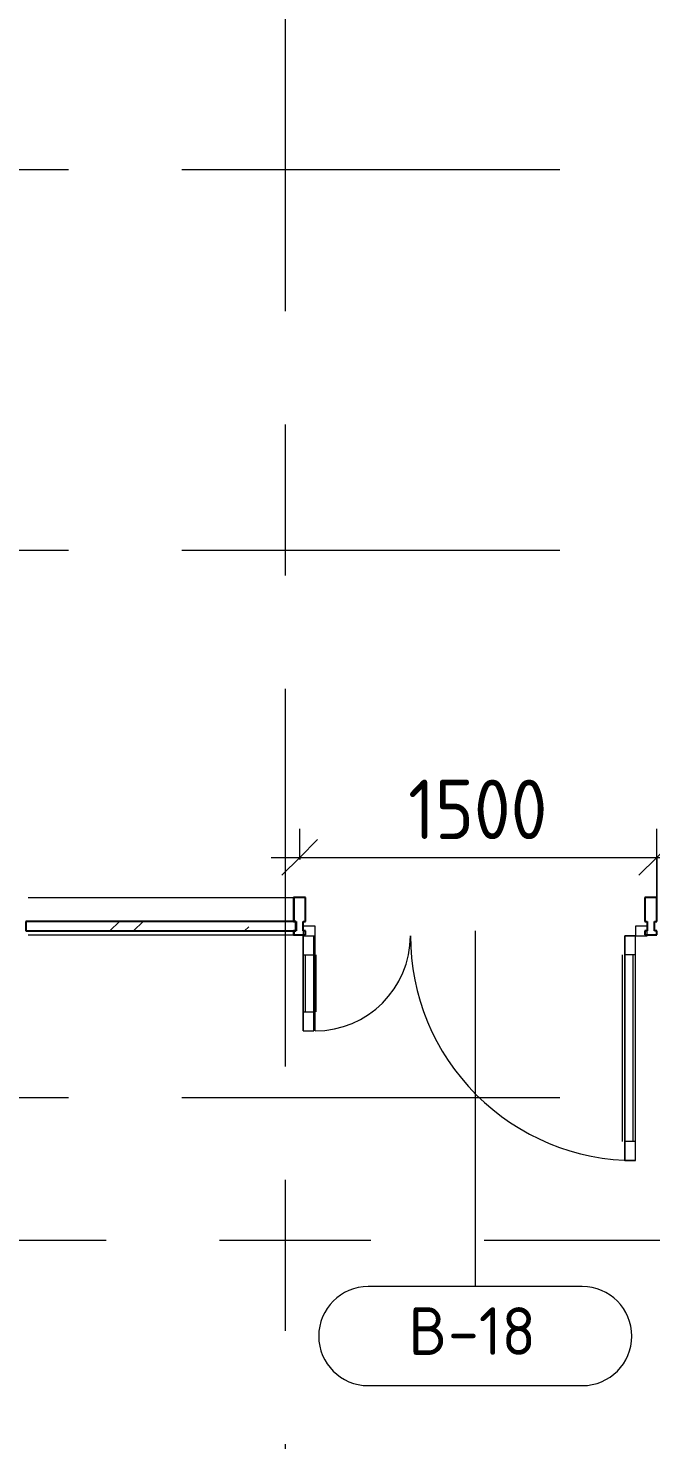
# Model space of a CAD drawing. Header units: millimetres. Extents: x 35363 to 232034, y -8553 to 29000.
# Drawn here: x 70880 to 73495, y 9662 to 15594 of the extents above; entities that cross this region are included whole.
import ezdxf

# ---------------------------------------------------------------- set-up
doc = ezdxf.new("R2010")
doc.units = ezdxf.units.MM
doc.linetypes.add('Осевая', pattern=[3175, 635, -476.25, 1587.5, -476.25])
for name, color, linetype, lineweight in [('A-ANNO-DIMS', 7, 'Continuous', 9), ('A-ANNO-DIMS-100', 7, 'Continuous', 9), ('A-DETL-GENF', 7, 'Continuous', 9), ('A-DOOR-IDEN', 7, 'Continuous', 9), ('A-GLAZ-CURT', 7, 'Continuous', 9), ('A-GLAZ-CURT-1', 7, 'Continuous', 25), ('A-GLAZ-CWMG', 7, 'Continuous', 9), ('A-GLAZ-CWMG-1', 7, 'Continuous', 25), ('Оси-2', 7, 'Осевая', 9)]:
    doc.layers.add(name, color=color, linetype=linetype, lineweight=lineweight)
doc.layers.add('A-DOOR-1', color=1, linetype='Continuous', lineweight=9, true_color=0xff0000)
doc.layers.add('A-DOOR-2', color=1, linetype='Continuous', lineweight=13, true_color=0xff0000)
doc.styles.add('GOST Common', font='GOST_Common.ttf', dxfattribs={"height": 200})
doc.styles.add('ISOCPEUR', font='isocpeur.ttf', dxfattribs={"width": 0.9, "height": 250})
doc.dimstyles.new('ISO-2_5_0_9К_БОЛЬШОЙ', dxfattribs={"dimscale": 304.8, "dimtxt": 248.995294, "dimasz": 0.492126, "dimexe": 0.393701, "dimexo": 0.984252, "dimgap": 0, "dimtad": 1, "dimdec": 0, "dimrnd": 10, "dimzin": 0, "dimdsep": 46, "dimtxsty": 'ISOCPEUR', "dimblk1": 'OBLIQUE', "dimblk2": 'OBLIQUE', "dimsah": 1, "dimcen": 0.09, "dimdle": 0.393701, "dimazin": 0, "dimtfac": 1, "dimtdec": 4, "dimtix": 1, "dimtmove": 0, "dimatfit": 3, "dimfxl": 1, "dimtvp": 1, "dimtolj": 1, "dimtzin": 0, "dimarcsym": 2})

# ---------------------------------------------------------------- blocks, each defined once
blk = doc.blocks.new('Дверь_Витражная_остекление_ - В-18-32468702-План заполнения и маркировки дверных проемов 2 этажа в осях 12-23')
at = {"layer": 'A-DETL-GENF'}
for p, q in [((-672.5, 965), (-627.5, 965)), ((-672.5, 965), (-672.5, 20)), ((-627.5, 965), (-672.5, 965)), ((-672.5, 965), (-672.5, 20)), ((-627.5, 965), (-627.5, 20)), ((-627.5, 20), (-627.5, 965)), ((-672.5, 885), (-627.5, 885)), ((-662.5, 885), (-662.5, 100)), ((-618.5, 885), (-618.5, 100)), ((722.5, 420), (677.5, 420)), ((677.5, 420), (677.5, 20)), ((722.5, 420), (677.5, 420)), ((677.5, 420), (677.5, 20)), ((722.5, 420), (722.5, 20)), ((722.5, 20), (722.5, 420)), ((668.5, 340), (668.5, 100)), ((722.5, 340), (677.5, 340)), ((712.5, 340), (712.5, 100)), ((-672.5, 100), (-627.5, 100)), ((722.5, 100), (677.5, 100)), ((-627.5, 20), (-672.5, 20)), ((-672.5, 20), (-627.5, 20))]:
    blk.add_line(p, q, dxfattribs=at)
at = {"layer": 'A-DOOR-1'}
for p, q in [((-672.5, 965), (-672.5, 20)), ((672.5, 420), (672.5, 20))]:
    blk.add_line(p, q, dxfattribs=at)
for centre, radius, start, end in [((-672.5, 20), 945, 360, 90), ((672.5, 20), 400, 90, 180)]:
    blk.add_arc(centre, radius, start, end, dxfattribs=at)
at = {"layer": 'A-DOOR-2'}
for p, q in [((-672.5, 20), (-722.5, 20)), ((-722.5, 20), (-722.5, -20)), ((-672.5, -20), (-672.5, 20)), ((722.5, 20), (672.5, 20)), ((672.5, 20), (672.5, -20)), ((722.5, -20), (722.5, 20)), ((-722.5, -20), (-672.5, -20)), ((672.5, -20), (722.5, -20))]:
    blk.add_line(p, q, dxfattribs=at)
blk = doc.blocks.new('Системная панель - Стекло - 40мм-32468815-План заполнения и маркировки дверных проемов 2 этажа в осях 12-23')
at = {"layer": 'A-GLAZ-CURT'}
h = blk.add_hatch(dxfattribs=at)
h.set_pattern_fill('FP_63', color=256, style=0, pattern_type=2)
h.set_pattern_definition([(225, (71537, 11700), (282.8427, -282.8427), [200, -600]), (225, (71737, 11800), (282.8427, -282.8427), [600, -200]), (225, (71337, 11900), (282.8427, -282.8427), [200, -600])])
h.paths.add_polyline_path([(-567, 0), (-567, -40), (567, -40), (567, 0), (-271.5, 0)])
at = {"layer": 'A-GLAZ-CURT-1'}
for p, q in [((567, 0), (-567, 0)), ((-567, 0), (-567, -40)), ((567, -40), (567, 0)), ((-567, -40), (567, -40))]:
    blk.add_line(p, q, dxfattribs=at)
blk = doc.blocks.new('Прямоугольный импост - Импост структурный с накладкой - 160мм Темный-33326239-План заполнения и маркировки дверных проемов 2 этажа в осях 12-23')
at = {"layer": 'A-GLAZ-CWMG-1'}
for p, q in [((-25, 40), (-25, 140)), ((-25, 140), (25, 140)), ((25, 140), (25, 40)), ((-15, 40), (-25, 40)), ((-25, -17), (-25, 0)), ((-25, 0), (-15, 0)), ((-15, 0), (-15, 40)), ((15, 40), (15, 0)), ((25, 40), (15, 40)), ((15, 0), (25, 0)), ((25, 0), (25, -17)), ((25, -17), (-25, -17))]:
    blk.add_line(p, q, dxfattribs=at)
blk = doc.blocks.new('Прямоугольный импост - Импост структурный с накладкой - 160мм Темный-33326242-План заполнения и маркировки дверных проемов 2 этажа в осях 12-23')
at = {"layer": 'A-GLAZ-CWMG-1'}
for p, q in [((0, 140), (-50, 140)), ((-50, 140), (-50, 40)), ((0, 40), (0, 140)), ((-50, 40), (-40, 40)), ((-40, 0), (-50, 0)), ((-50, 0), (-50, -17)), ((-40, 40), (-40, 0)), ((-10, 0), (-10, 40)), ((-10, 40), (0, 40)), ((0, 0), (-10, 0)), ((0, -17), (0, 0)), ((-50, -17), (0, -17))]:
    blk.add_line(p, q, dxfattribs=at)
blk = doc.blocks.new('Прямоугольный импост - Импост структурный с накладкой - 160мм Темный-32468813-План заполнения и маркировки дверных проемов 2 этажа в осях 12-23')
at = {"layer": 'A-GLAZ-CWMG'}
for p, q in [((70880, 11940), (71994, 11940)), ((70880, 11783), (71994, 11783))]:
    blk.add_line(p, q, dxfattribs=at)
blk = doc.blocks.new('Прямоугольный импост - Импост структурный с накладкой - 160мм Темный-33326241-План заполнения и маркировки дверных проемов 2 этажа в осях 12-23')
at = {"layer": 'A-GLAZ-CWMG-1'}
for p, q in [((-25, 40), (-25, 140)), ((-25, 140), (25, 140)), ((25, 140), (25, 40)), ((-15, 40), (-25, 40)), ((-25, -17), (-25, 0)), ((-25, 0), (-15, 0)), ((-15, 0), (-15, 40)), ((15, 40), (15, 0)), ((25, 40), (15, 40)), ((15, 0), (25, 0)), ((25, 0), (25, -17)), ((25, -17), (-25, -17))]:
    blk.add_line(p, q, dxfattribs=at)
blk = doc.blocks.new('М_двери - Типоразмер_рамка-25223575-План заполнения и маркировки дверных проемов 2 этажа в осях 12-23')
at = {"layer": 'A-DOOR-IDEN'}
for p, q in [((4.496, 2.08), (-4.496, 2.08)), ((-4.496, -2.08), (4.496, -2.08))]:
    blk.add_line(p, q, dxfattribs=at)
for centre, start, end in [((-4.496, 0), 90, 270), ((4.496, 0), 270, 90)]:
    blk.add_arc(centre, 2.08, start, end, dxfattribs=at)
blk = doc.blocks.new('DIMBLOCK64-План заполнения и маркировки дверных проемов 2 этажа в осях 12-23')
at = {"layer": 'A-ANNO-DIMS-100'}
for p, q in [((72020, 12100), (72020, 12229.3)), ((73520, 11915.3), (73520, 12229.3)), ((71900, 12109.3), (73640, 12109.3)), ((72020, 12109.3), (72020, 12100)), ((73520, 12109.3), (73520, 11915.3))]:
    blk.add_line(p, q, dxfattribs=at)
at = {"layer": 'A-ANNO-DIMS-100', "lineweight": 20}
for p, q in [((72020, 12109.3), (72095, 12184.3)), ((73520, 12109.3), (73595, 12184.3)), ((72020, 12109.3), (71945, 12034.3)), ((73520, 12109.3), (73445, 12034.3))]:
    blk.add_line(p, q, dxfattribs=at)
at = {"layer": 'A-ANNO-DIMS-100', "color": 0, "insert": (72475.5, 12435.9), "char_height": 250, "width": 706.764, "attachment_point": 1, "line_spacing_factor": 1.149209, "style": 'ISOCPEUR'}
blk.add_mtext('1500', dxfattribs=at)
blk = doc.blocks.new('_Oblique')
at = {"color": 0, "linetype": 'ByBlock', "lineweight": -2}
blk.add_line((-0.5, -0.5), (0.5, 0.5), dxfattribs=at)

msp = doc.modelspace()

# ---------------------------------------------------------------- linework, layer by layer
at = {"layer": 'A-DOOR-IDEN'}
msp.add_line((72757.5, 11800), (72757.5, 10305.2), dxfattribs=at)
at = {"layer": 'Оси-2'}
for p, q in [((71960, 593.7), (71960, 24898.1)), ((38663.4, 15000), (81600, 15000)), ((38663.4, 13400), (81600, 13400)), ((38663.4, 11100), (82200, 11100)), ((39933.4, 10500), (82200, 10500))]:
    msp.add_line(p, q, dxfattribs=at)

# ---------------------------------------------------------------- block references
at = {"layer": 'A-DOOR-1', "rotation": 180}
msp.add_blockref('Дверь_Витражная_остекление_ - В-18-32468702-План заполнения и маркировки дверных проемов 2 этажа в осях 12-23', (72757.5, 11800), dxfattribs=at)
at = {"layer": 'A-DOOR-IDEN', "xscale": 99.99999999999993, "yscale": 99.99999999999993, "zscale": 99.99999999999993}
msp.add_blockref('М_двери - Типоразмер_рамка-25223575-План заполнения и маркировки дверных проемов 2 этажа в осях 12-23', (72757.5, 10097.2), dxfattribs=at)
at = {"layer": 'A-GLAZ-CURT', "rotation": 180}
msp.add_blockref('Системная панель - Стекло - 40мм-32468815-План заполнения и маркировки дверных проемов 2 этажа в осях 12-23', (71437, 11800), dxfattribs=at)
at = {"layer": 'A-GLAZ-CWMG'}
for name, p in [('Прямоугольный импост - Импост структурный с накладкой - 160мм Темный-32468813-План заполнения и маркировки дверных проемов 2 этажа в осях 12-23', (0, 0)), ('Прямоугольный импост - Импост структурный с накладкой - 160мм Темный-33326242-План заполнения и маркировки дверных проемов 2 этажа в осях 12-23', (73520, 11800))]:
    msp.add_blockref(name, p, dxfattribs=at)
at = {"layer": 'A-GLAZ-CWMG', "extrusion": (0, 0, -1)}
for name, p in [('Прямоугольный импост - Импост структурный с накладкой - 160мм Темный-33326239-План заполнения и маркировки дверных проемов 2 этажа в осях 12-23', (-72019, 11800)), ('Прямоугольный импост - Импост структурный с накладкой - 160мм Темный-33326241-План заполнения и маркировки дверных проемов 2 этажа в осях 12-23', (-72020, 11800))]:
    msp.add_blockref(name, p, dxfattribs=at)

# ---------------------------------------------------------------- texts
at = {"layer": 'A-DOOR-IDEN', "char_height": 200, "attachment_point": 1, "style": 'GOST Common'}
for s, insert, width in [('\\fGOST Common|b0|i0|c204|p34|;В', (72477.3, 10218.4), 200.422), ('-18', (72642.6, 10218.4), 472.996)]:
    msp.add_mtext(s, dxfattribs=dict(at, insert=insert, width=width))

# ---------------------------------------------------------------- dimensions: what is measured, and where the dimension line sits
at = {"layer": 'A-ANNO-DIMS'}
dim = msp.add_linear_dim(base=(73520, 12109.3), p1=(72020, 11800), p2=(73520, 12215.3), dimstyle='ISO-2_5_0_9К_БОЛЬШОЙ', override={"dimpost": '<>', "dimfxl": 1556.442542}, dxfattribs=at)
dim.commit()
dim.dimension.update_dxf_attribs({"geometry": 'DIMBLOCK64-План заполнения и маркировки дверных проемов 2 этажа в осях 12-23', "text_midpoint": (72770, 12234.3)})

doc.saveas('drawing.dxf')
